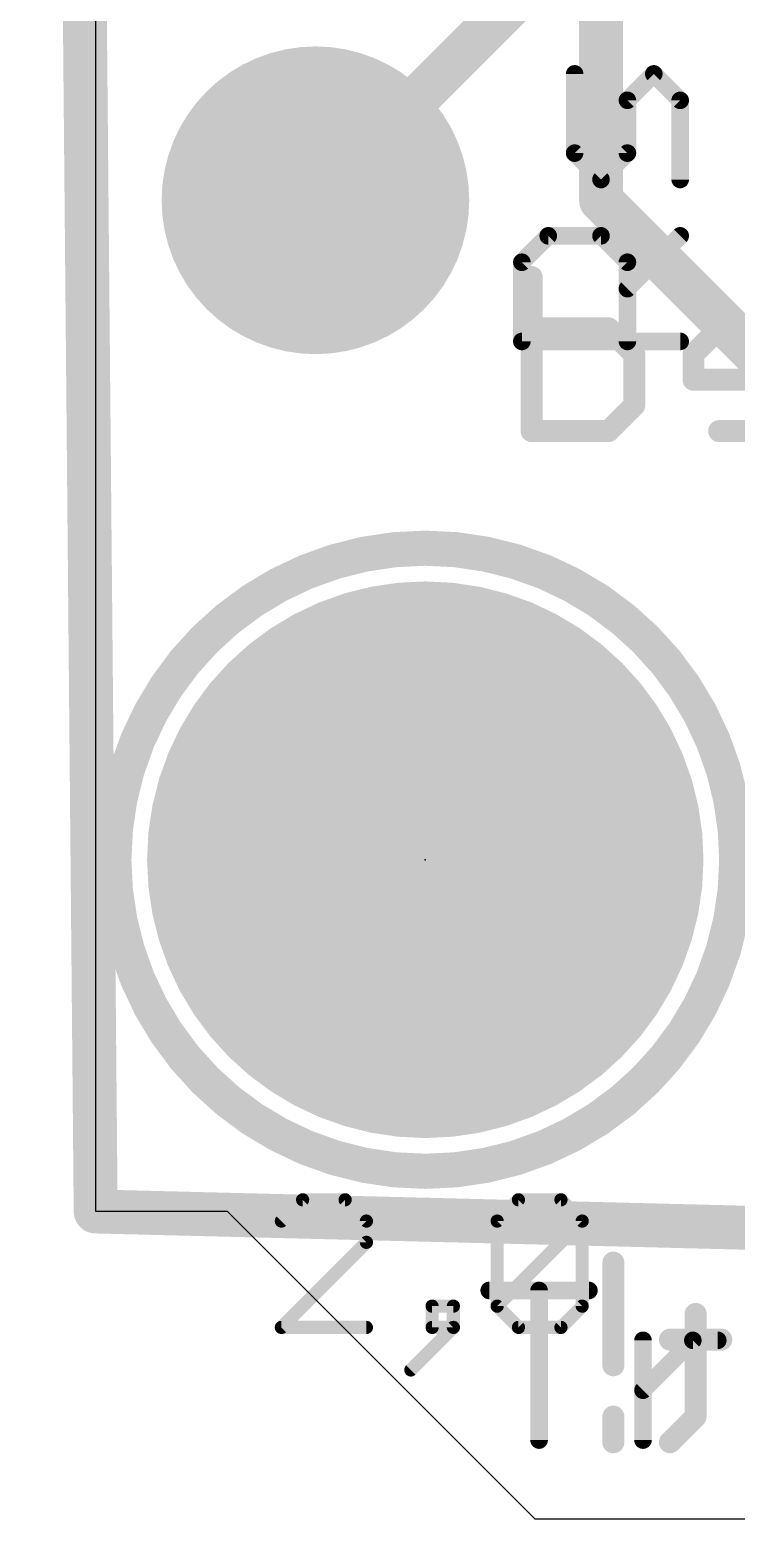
# Model space of a CAD drawing. Extents: x -8 to 7.7, y -14 to 16.
# Drawn here: x -8 to -3.92, y -13.97 to -5.37 of the extents above; entities that cross this region are included whole.
import ezdxf

# ---------------------------------------------------------------- set-up
doc = ezdxf.new("R2010")
doc.units = 0
for name, color, linetype in [('1', 12, 'CONTINUOUS'), ('16', 132, 'CONTINUOUS'), ('17', 110, 'CONTINUOUS'), ('20', 53, 'CONTINUOUS'), ('21', 40, 'CONTINUOUS'), ('22', 6, 'CONTINUOUS'), ('23', 53, 'CONTINUOUS'), ('48', 253, 'CONTINUOUS')]:
    doc.layers.add(name, color=color, linetype=linetype)

# ---------------------------------------------------------------- blocks, each defined once
blk = doc.blocks.new('ROUNDP')
at = {"const_width": 0.5}
blk.add_lwpolyline([(0, -0.25, 1), (0, 0.25, 1), (0, -0.25)], format="xyb", dxfattribs=at)

msp = doc.modelspace()

# ---------------------------------------------------------------- linework, layer by layer
at = {"layer": '1', "const_width": 0.254}
for points in [[(-5.08, -5.08), (-6.35, -6.35)], [(-6.35, -6.35), (-6.203, -6.35)]]:
    msp.add_lwpolyline(points, dxfattribs=at)
at = {"layer": '1', "const_width": 0.127}
for points in [[(-6.35, -6.2865, 1), (-6.35, -6.4135)], [(-6.3949, -6.3051, 1), (-6.3051, -6.3949)], [(-6.203, -6.4135, 1), (-6.203, -6.2865)]]:
    msp.add_lwpolyline(points, format="xyb", dxfattribs=at)
at = {"layer": '16', "const_width": 0.254}
for points in [[(-7.874, 15.875), (-7.62, -12.192)], [(-4.699, -6.35), (-4.699, 5.969)], [(-3.556, -7.493), (-4.699, -6.35)], [(-7.62, -12.192), (7.62, -12.573)]]:
    msp.add_lwpolyline(points, dxfattribs=at)
at = {"layer": '16', "const_width": 0.127}
for points in [[(-4.6541, -6.3051, 1), (-4.7439, -6.3949)], [(-4.7625, -6.35, 1), (-4.6355, -6.35)], [(-7.6184, -12.1285, 1), (-7.6216, -12.2555)], [(-7.6835, -12.1926, 1), (-7.5565, -12.1914)]]:
    msp.add_lwpolyline(points, format="xyb", dxfattribs=at)
at = {"layer": '20'}
for p, q in [((-7.62, -12.192), (-7.62, 14.478)), ((-6.858, -12.192), (-7.62, -12.192)), ((-5.08, -13.97), (-6.858, -12.192)), ((2.032, -13.97), (-5.08, -13.97))]:
    msp.add_line(p, q, dxfattribs=at)
at = {"layer": '21', "const_width": 0.1016}
for points in [[(-4.8519, -6.0775), (-4.8519, -5.6199)], [(-4.3943, -5.6199), (-4.5469, -5.7725)], [(-4.2418, -5.7725), (-4.3943, -5.6199)], [(-4.5469, -5.7725), (-4.5469, -6.0775)], [(-4.2418, -6.23), (-4.2418, -5.7725)], [(-4.6994, -6.23), (-4.8519, -6.0775)], [(-4.5469, -6.0775), (-4.6994, -6.23)], [(-5.157, -6.708), (-5.0045, -6.5554)], [(-5.0045, -6.5554), (-4.6994, -6.5554)], [(-4.6994, -6.5554), (-4.5469, -6.708)], [(-4.5469, -6.8605), (-4.2418, -6.5554)], [(-5.157, -7.1656), (-5.157, -6.708)], [(-4.5469, -6.708), (-4.5469, -7.1656)], [(-4.2418, -7.1656), (-5.157, -7.1656)], [(-5.3455, -12.6485), (-4.7693, -12.6485)], [(-5.0574, -13.5128), (-5.0574, -12.6485)], [(-4.4568, -13.5128), (-4.4568, -12.9366)], [(-4.4568, -13.2247), (-4.1687, -12.9366)], [(-4.1687, -12.9366), (-4.0246, -12.9366)]]:
    msp.add_lwpolyline(points, dxfattribs=at)
at = {"layer": '21'}
for points, const_width in [([(-4.8265, -5.6199, 1), (-4.8773, -5.6199)], 0.0508), ([(-4.3764, -5.602, 1), (-4.4123, -5.6379)], 0.0508), ([(-4.3764, -5.6379, 1), (-4.4123, -5.602)], 0.0508), ([(-4.5215, -5.7725, 1), (-4.5723, -5.7725)], 0.0508), ([(-4.5648, -5.7545, 1), (-4.5289, -5.7904)], 0.0508), ([(-4.2164, -5.7725, 1), (-4.2672, -5.7725)], 0.0508), ([(-4.2598, -5.7904, 1), (-4.2238, -5.7545)], 0.0508), ([(-4.834, -6.0596, 1), (-4.8699, -6.0955)], 0.0508), ([(-4.8773, -6.0775, 1), (-4.8265, -6.0775)], 0.0508), ([(-4.5723, -6.0775, 1), (-4.5215, -6.0775)], 0.0508), ([(-4.5289, -6.0955, 1), (-4.5648, -6.0596)], 0.0508), ([(-4.7174, -6.2121, 1), (-4.6814, -6.248)], 0.0508), ([(-4.7174, -6.248, 1), (-4.6814, -6.2121)], 0.0508), ([(-4.2672, -6.23, 1), (-4.2164, -6.23)], 0.0508), ([(-5.0045, -6.53, 1), (-5.0045, -6.5808)], 0.0508), ([(-4.9865, -6.5734, 1), (-5.0224, -6.5375)], 0.0508), ([(-4.6814, -6.5375, 1), (-4.7174, -6.5734)], 0.0508), ([(-4.6994, -6.5808, 1), (-4.6994, -6.53)], 0.0508), ([(-4.2238, -6.5734, 1), (-4.2598, -6.5375)], 0.0508), ([(-5.1316, -6.708, 1), (-5.1824, -6.708)], 0.0508), ([(-5.1749, -6.69, 1), (-5.139, -6.7259)], 0.0508), ([(-4.5215, -6.708, 1), (-4.5723, -6.708)], 0.0508), ([(-4.5648, -6.7259, 1), (-4.5289, -6.69)], 0.0508), ([(-4.5648, -6.8425, 1), (-4.5289, -6.8785)], 0.0508), ([(-5.157, -7.1402, 1), (-5.157, -7.191)], 0.0508), ([(-5.1824, -7.1656, 1), (-5.1316, -7.1656)], 0.0508), ([(-4.5723, -7.1656, 1), (-4.5215, -7.1656)], 0.0508), ([(-4.2418, -7.191, 1), (-4.2418, -7.1402)], 0.0508), ([(-5.715, -11.96, 1), (-5.715, -8.36, 1), (-5.715, -11.96)], 0.2032), ([(-5.3455, -12.6231, 1), (-5.3455, -12.6739)], 0.0508), ([(-5.032, -12.6485, 1), (-5.0828, -12.6485)], 0.0508), ([(-4.7693, -12.6739, 1), (-4.7693, -12.6231)], 0.0508), ([(-4.4314, -12.9366, 1), (-4.4822, -12.9366)], 0.0508), ([(-4.1687, -12.9112, 1), (-4.1687, -12.962)], 0.0508), ([(-4.1507, -12.9545, 1), (-4.1867, -12.9186)], 0.0508), ([(-4.0246, -12.962, 1), (-4.0246, -12.9112)], 0.0508), ([(-4.4748, -13.2067, 1), (-4.4388, -13.2426)], 0.0508), ([(-5.0828, -13.5128, 1), (-5.032, -13.5128)], 0.0508), ([(-4.4822, -13.5128, 1), (-4.4314, -13.5128)], 0.0508)]:
    msp.add_lwpolyline(points, format="xyb", dxfattribs=dict(at, const_width=const_width))
at = {"layer": '22', "const_width": 0.127}
for points in [[(-5.1004, -6.7937), (-5.1004, -7.6835)], [(-4.6555, -7.0903), (-5.1004, -7.0903)], [(-4.5072, -7.2386), (-4.6555, -7.0903)], [(-4.0166, -7.0903), (-4.1649, -7.2386)], [(-3.72, -7.0903), (-4.0166, -7.0903)], [(-4.5072, -7.5352), (-4.5072, -7.2386)], [(-4.1649, -7.2386), (-4.1649, -7.3869)], [(-4.1649, -7.3869), (-3.5717, -7.3869)], [(-4.6555, -7.6835), (-4.5072, -7.5352)], [(-5.1004, -7.6835), (-4.6555, -7.6835)], [(-4.0166, -7.6835), (-3.72, -7.6835)], [(-4.6279, -12.4874), (-4.6279, -13.0806)], [(-4.1525, -12.784), (-4.1525, -13.3772)], [(-4.0042, -12.9323), (-4.3008, -12.9323)], [(-4.6279, -13.3772), (-4.6279, -13.5255)], [(-4.1525, -13.3772), (-4.3008, -13.5255)]]:
    msp.add_lwpolyline(points, dxfattribs=at)
at = {"layer": '22', "const_width": 0.0635}
for points in [[(-5.0686, -6.7937, 1), (-5.1321, -6.7937)], [(-5.1004, -7.0586, 1), (-5.1004, -7.1221)], [(-4.633, -7.0679, 1), (-4.6779, -7.1128)], [(-4.6555, -7.1221, 1), (-4.6555, -7.0586)], [(-4.0166, -7.0586, 1), (-4.0166, -7.1221)], [(-3.9941, -7.1128, 1), (-4.039, -7.0679)], [(-4.4755, -7.2386, 1), (-4.539, -7.2386)], [(-4.5297, -7.2611, 1), (-4.4848, -7.2162)], [(-4.1331, -7.2386, 1), (-4.1966, -7.2386)], [(-4.1873, -7.2162, 1), (-4.1424, -7.2611)], [(-4.1649, -7.3552, 1), (-4.1649, -7.4187)], [(-4.1966, -7.3869, 1), (-4.1331, -7.3869)], [(-4.4848, -7.5577, 1), (-4.5297, -7.5128)], [(-4.539, -7.5352, 1), (-4.4755, -7.5352)], [(-5.1004, -7.6518, 1), (-5.1004, -7.7153)], [(-5.1321, -7.6835, 1), (-5.0686, -7.6835)], [(-4.6779, -7.661, 1), (-4.633, -7.706)], [(-4.6555, -7.7153, 1), (-4.6555, -7.6518)], [(-4.0166, -7.6518, 1), (-4.0166, -7.7153)], [(-4.5962, -12.4874, 1), (-4.6597, -12.4874)], [(-4.1208, -12.784, 1), (-4.1843, -12.784)], [(-4.3008, -12.9006, 1), (-4.3008, -12.9641)], [(-4.0042, -12.9641, 1), (-4.0042, -12.9006)], [(-4.6597, -13.0806, 1), (-4.5962, -13.0806)], [(-4.5962, -13.3772, 1), (-4.6597, -13.3772)], [(-4.1301, -13.3997, 1), (-4.175, -13.3548)], [(-4.1843, -13.3772, 1), (-4.1208, -13.3772)], [(-4.6597, -13.5255, 1), (-4.5962, -13.5255)], [(-4.3233, -13.503, 1), (-4.2784, -13.548)]]:
    msp.add_lwpolyline(points, format="xyb", dxfattribs=at)
at = {"layer": '23'}
msp.add_point((-5.715, -10.16), dxfattribs=at)
at = {"layer": '48', "const_width": 0.0762}
for points in [[(-6.424, -12.1247), (-6.5469, -12.2475)], [(-6.1783, -12.1247), (-6.424, -12.1247)], [(-6.0554, -12.2475), (-6.1783, -12.1247)], [(-5.2995, -12.2475), (-5.1767, -12.1247)], [(-5.1767, -12.1247), (-4.9309, -12.1247)], [(-4.9309, -12.1247), (-4.8081, -12.2475)], [(-6.0554, -12.3704), (-6.0554, -12.2475)], [(-5.2995, -12.739), (-5.2995, -12.2475)], [(-5.2995, -12.739), (-4.8081, -12.2475)], [(-4.8081, -12.2475), (-4.8081, -12.739)], [(-6.5469, -12.8619), (-6.0554, -12.3704)], [(-5.5527, -12.739), (-5.6756, -12.739)], [(-5.6756, -12.739), (-5.6756, -12.8619)], [(-5.5527, -12.8619), (-5.5527, -12.739)], [(-5.1767, -12.8619), (-5.2995, -12.739)], [(-4.8081, -12.739), (-4.9309, -12.8619)], [(-6.0554, -12.8619), (-6.5469, -12.8619)], [(-5.7985, -13.1076), (-5.5527, -12.8619)], [(-5.6756, -12.8619), (-5.5527, -12.8619)], [(-4.9309, -12.8619), (-5.1767, -12.8619)]]:
    msp.add_lwpolyline(points, dxfattribs=at)
at = {"layer": '48', "const_width": 0.0381}
for points in [[(-6.424, -12.1056, 1), (-6.424, -12.1437)], [(-6.4106, -12.1381, 1), (-6.4375, -12.1112)], [(-6.1648, -12.1112, 1), (-6.1918, -12.1381)], [(-6.1783, -12.1437, 1), (-6.1783, -12.1056)], [(-5.1767, -12.1056, 1), (-5.1767, -12.1437)], [(-5.1632, -12.1381, 1), (-5.1901, -12.1112)], [(-4.9175, -12.1112, 1), (-4.9444, -12.1381)], [(-4.9309, -12.1437, 1), (-4.9309, -12.1056)], [(-6.5604, -12.2341, 1), (-6.5334, -12.261)], [(-6.0364, -12.2475, 1), (-6.0745, -12.2475)], [(-6.0689, -12.261, 1), (-6.0419, -12.2341)], [(-5.2805, -12.2475, 1), (-5.3186, -12.2475)], [(-5.313, -12.2341, 1), (-5.2861, -12.261)], [(-4.789, -12.2475, 1), (-4.8271, -12.2475)], [(-4.8215, -12.261, 1), (-4.7946, -12.2341)], [(-4.7946, -12.261, 1), (-4.8215, -12.2341)], [(-6.0745, -12.3704, 1), (-6.0364, -12.3704)], [(-6.0419, -12.3839, 1), (-6.0689, -12.3569)], [(-5.6566, -12.739, 1), (-5.6947, -12.739)], [(-5.6756, -12.72, 1), (-5.6756, -12.7581)], [(-5.5337, -12.739, 1), (-5.5718, -12.739)], [(-5.5527, -12.7581, 1), (-5.5527, -12.72)], [(-5.3186, -12.739, 1), (-5.2805, -12.739)], [(-5.2861, -12.7256, 1), (-5.313, -12.7525)], [(-5.313, -12.7256, 1), (-5.2861, -12.7525)], [(-4.8271, -12.739, 1), (-4.789, -12.739)], [(-4.7946, -12.7525, 1), (-4.8215, -12.7256)], [(-6.5469, -12.8429, 1), (-6.5469, -12.881)], [(-6.5604, -12.8484, 1), (-6.5334, -12.8754)], [(-6.0554, -12.881, 1), (-6.0554, -12.8429)], [(-5.6947, -12.8619, 1), (-5.6566, -12.8619)], [(-5.6756, -12.8429, 1), (-5.6756, -12.881)], [(-5.5718, -12.8619, 1), (-5.5337, -12.8619)], [(-5.5393, -12.8754, 1), (-5.5662, -12.8484)], [(-5.5527, -12.881, 1), (-5.5527, -12.8429)], [(-5.1767, -12.8429, 1), (-5.1767, -12.881)], [(-5.1901, -12.8754, 1), (-5.1632, -12.8484)], [(-4.9444, -12.8484, 1), (-4.9175, -12.8754)], [(-4.9309, -12.881, 1), (-4.9309, -12.8429)], [(-5.812, -13.0942, 1), (-5.785, -13.1211)]]:
    msp.add_lwpolyline(points, format="xyb", dxfattribs=at)

# ---------------------------------------------------------------- block references
at = {"layer": '17', "xscale": 1.778, "yscale": 1.778, "rotation": 180}
msp.add_blockref('ROUNDP', (-6.35, -6.35), dxfattribs=at)
msp.add_blockref('ROUNDP', (-6.35, -6.35), dxfattribs=at)
at = {"layer": '17', "xscale": 3.216, "yscale": 3.216}
msp.add_blockref('ROUNDP', (-5.715, -10.16), dxfattribs=at)
msp.add_blockref('ROUNDP', (-5.715, -10.16), dxfattribs=at)

doc.saveas('drawing.dxf')
